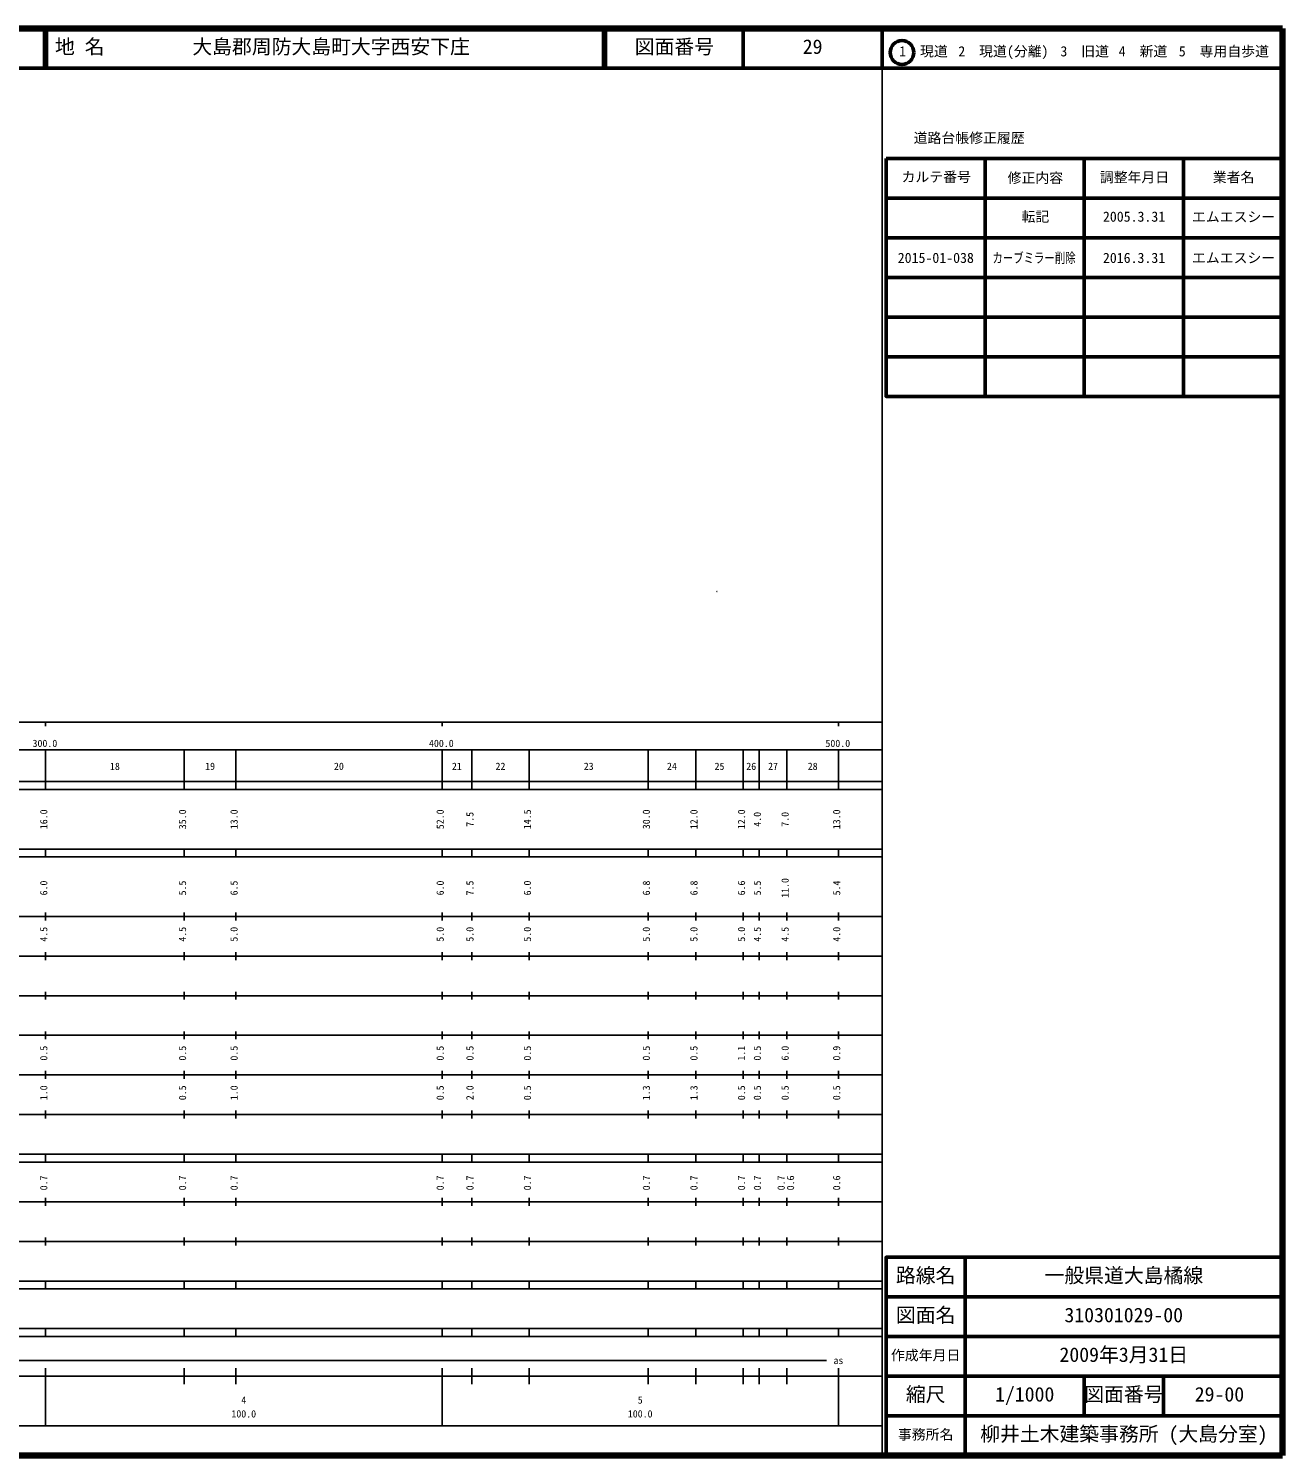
# Model space of a CAD drawing. Units: millimetres on the paper. Extents: x -231191 to 680, y 20 to 29697.
# Drawn here: x 363.7 to 680, y 20 to 380 of the extents above; entities that cross this region are included whole.
import ezdxf
from ezdxf.enums import TextEntityAlignment as Align

# ---------------------------------------------------------------- set-up
doc = ezdxf.new("R2010")
doc.units = ezdxf.units.MM
for name, color, linetype, lineweight in [('M-OTRS', 6, 'Continuous', 25), ('M-TTL', 2, 'Continuous', 140), ('M-TTL-BAND', 7, 'Continuous', 25), ('M-TTL-FRAM', 2, 'Continuous', 50), ('M-TTL-LINE', 7, 'Continuous', 50)]:
    doc.layers.add(name, color=color, linetype=linetype, lineweight=lineweight)
doc.layers.add('M-TTL-TXT', color=7, linetype='Continuous')
doc.styles.add('ＭＳ ゴシック', font='')
doc.styles.get('ＭＳ ゴシック').set_extended_font_data('MS Gothic')

msp = doc.modelspace()

# ---------------------------------------------------------------- linework, layer by layer
at = {"layer": 'M-OTRS'}
for radius in [0.0313, 0.025, 0.0188, 0.0125, 0.0063]:
    msp.add_circle((537.374, 237.98), radius, dxfattribs=at)
at = {"layer": 'M-TTL'}
for p, q in [((680, 380), (40, 380)), ((680, 20), (680, 380)), ((40, 20), (680, 20))]:
    msp.add_line(p, q, dxfattribs=at)
at = {"layer": 'M-TTL-BAND'}
for p, q in [((579, 20), (579, 370)), ((40, 205), (579, 205)), ((368, 205), (368, 204)), ((468, 205), (468, 204)), ((568, 205), (568, 204)), ((68, 198), (579, 198)), ((368, 188), (368, 198)), ((403, 188), (403, 198)), ((416, 188), (416, 198)), ((468, 188), (468, 198)), ((475.5, 188), (475.5, 198)), ((490, 188), (490, 198)), ((520, 188), (520, 198)), ((532, 188), (532, 198)), ((544, 188), (544, 198)), ((548, 188), (548, 198)), ((555, 188), (555, 198)), ((568, 188), (568, 198)), ((40, 190), (579, 190)), ((40, 188), (579, 188)), ((40, 173), (579, 173)), ((368, 171), (368, 173)), ((403, 171), (403, 173)), ((416, 171), (416, 173)), ((468, 171), (468, 173)), ((475.5, 171), (475.5, 173)), ((490, 171), (490, 173)), ((520, 171), (520, 173)), ((532, 171), (532, 173)), ((544, 171), (544, 173)), ((548, 171), (548, 173)), ((555, 171), (555, 173)), ((568, 171), (568, 173)), ((40, 171), (579, 171)), ((40, 156), (579, 156)), ((368, 155), (368, 157)), ((403, 155), (403, 157)), ((416, 155), (416, 157)), ((468, 155), (468, 157)), ((475.5, 155), (475.5, 157)), ((490, 155), (490, 157)), ((520, 155), (520, 157)), ((532, 155), (532, 157)), ((544, 155), (544, 157)), ((548, 155), (548, 157)), ((555, 155), (555, 157)), ((568, 155), (568, 157)), ((46, 146), (579, 146)), ((368, 145), (368, 147)), ((403, 145), (403, 147)), ((416, 145), (416, 147)), ((468, 145), (468, 147)), ((475.5, 145), (475.5, 147)), ((490, 145), (490, 147)), ((520, 145), (520, 147)), ((532, 145), (532, 147)), ((544, 145), (544, 147)), ((548, 145), (548, 147)), ((555, 145), (555, 147)), ((568, 145), (568, 147)), ((368, 135), (368, 137)), ((403, 135), (403, 137)), ((416, 135), (416, 137)), ((468, 135), (468, 137)), ((475.5, 135), (475.5, 137)), ((490, 135), (490, 137)), ((520, 135), (520, 137)), ((532, 135), (532, 137)), ((544, 135), (544, 137)), ((548, 135), (548, 137)), ((555, 135), (555, 137)), ((568, 135), (568, 137)), ((52, 136), (579, 136)), ((46, 126), (579, 126)), ((368, 125), (368, 127)), ((403, 125), (403, 127)), ((416, 125), (416, 127)), ((468, 125), (468, 127)), ((475.5, 125), (475.5, 127)), ((490, 125), (490, 127)), ((520, 125), (520, 127)), ((532, 125), (532, 127)), ((544, 125), (544, 127)), ((548, 125), (548, 127)), ((555, 125), (555, 127)), ((568, 125), (568, 127)), ((52, 116), (579, 116)), ((368, 115), (368, 117)), ((403, 115), (403, 117)), ((416, 115), (416, 117)), ((468, 115), (468, 117)), ((475.5, 115), (475.5, 117)), ((490, 115), (490, 117)), ((520, 115), (520, 117)), ((532, 115), (532, 117)), ((544, 115), (544, 117)), ((548, 115), (548, 117)), ((555, 115), (555, 117)), ((568, 115), (568, 117)), ((46, 106), (579, 106)), ((368, 105), (368, 107)), ((403, 105), (403, 107)), ((416, 105), (416, 107)), ((468, 105), (468, 107)), ((475.5, 105), (475.5, 107)), ((490, 105), (490, 107)), ((520, 105), (520, 107)), ((532, 105), (532, 107)), ((544, 105), (544, 107)), ((548, 105), (548, 107)), ((555, 105), (555, 107)), ((568, 105), (568, 107)), ((40, 96), (579, 96)), ((40, 94), (579, 94)), ((368, 94), (368, 96)), ((403, 94), (403, 96)), ((416, 94), (416, 96)), ((468, 94), (468, 96)), ((475.5, 94), (475.5, 96)), ((490, 94), (490, 96)), ((520, 94), (520, 96)), ((532, 94), (532, 96)), ((544, 94), (544, 96)), ((548, 94), (548, 96)), ((555, 94), (555, 96)), ((568, 94), (568, 96)), ((49, 84), (579, 84)), ((368, 83), (368, 85)), ((403, 83), (403, 85)), ((416, 83), (416, 85)), ((468, 83), (468, 85)), ((475.5, 83), (475.5, 85)), ((490, 83), (490, 85)), ((520, 83), (520, 85)), ((532, 83), (532, 85)), ((544, 83), (544, 85)), ((548, 83), (548, 85)), ((555, 83), (555, 85)), ((568, 83), (568, 85)), ((40, 74), (579, 74)), ((368, 73), (368, 75)), ((403, 73), (403, 75)), ((416, 73), (416, 75)), ((468, 73), (468, 75)), ((475.5, 73), (475.5, 75)), ((490, 73), (490, 75)), ((520, 73), (520, 75)), ((532, 73), (532, 75)), ((544, 73), (544, 75)), ((548, 73), (548, 75)), ((555, 73), (555, 75)), ((568, 73), (568, 75)), ((40, 64), (579, 64)), ((40, 62), (579, 62)), ((368, 62), (368, 64)), ((403, 62), (403, 64)), ((416, 62), (416, 64)), ((468, 62), (468, 64)), ((475.5, 62), (475.5, 64)), ((490, 62), (490, 64)), ((520, 62), (520, 64)), ((532, 62), (532, 64)), ((544, 62), (544, 64)), ((548, 62), (548, 64)), ((555, 62), (555, 64)), ((568, 62), (568, 64)), ((40, 52), (579, 52)), ((368, 50), (368, 52)), ((403, 50), (403, 52)), ((416, 50), (416, 52)), ((468, 50), (468, 52)), ((475.5, 50), (475.5, 52)), ((490, 50), (490, 52)), ((520, 50), (520, 52)), ((532, 50), (532, 52)), ((544, 50), (544, 52)), ((548, 50), (548, 52)), ((555, 50), (555, 52)), ((568, 50), (568, 52)), ((40, 50), (579, 50)), ((71, 44), (565, 44)), ((40, 40), (579, 40)), ((368, 27.5), (368, 42)), ((403, 38), (403, 42)), ((416, 38), (416, 42)), ((468, 27.5), (468, 42)), ((475.5, 38), (475.5, 42)), ((490, 38), (490, 42)), ((520, 38), (520, 42)), ((532, 38), (532, 42)), ((544, 38), (544, 42)), ((548, 38), (548, 42)), ((555, 38), (555, 42)), ((568, 27.5), (568, 42)), ((68, 27.5), (579, 27.5))]:
    msp.add_line(p, q, dxfattribs=at)
at = {"layer": 'M-TTL-FRAM'}
msp.add_line((580, 347.197), (680, 347.197), dxfattribs=at)
for points in [[(580, 347.197), (580, 287.197), (680, 287.197)], [(680, 70), (580, 70), (580, 20)]]:
    msp.add_lwpolyline(points, dxfattribs=at)
at = {"layer": 'M-TTL-LINE'}
for p, q in [((367.75, 380), (367.75, 370)), ((368.25, 380), (368.25, 370)), ((508.747, 380), (508.747, 370)), ((509.247, 380), (509.247, 370)), ((543.996, 380), (543.996, 370)), ((579, 380), (579, 370)), ((40, 370), (680, 370)), ((605, 347.197), (605, 287.197)), ((630, 347.197), (630, 287.197)), ((655, 347.197), (655, 287.197)), ((580, 337.197), (680, 337.197)), ((580, 327.197), (680, 327.197)), ((580, 317.197), (680, 317.197)), ((580, 307.197), (680, 307.197)), ((580, 297.197), (680, 297.197)), ((600, 70), (600, 20)), ((680, 60), (580, 60)), ((680, 50), (580, 50)), ((680, 40), (580, 40)), ((630, 40), (630, 30)), ((650, 40), (650, 30)), ((680, 30), (580, 30))]:
    msp.add_line(p, q, dxfattribs=at)
msp.add_circle((584.031, 373.958), 3, dxfattribs=at)

# ---------------------------------------------------------------- texts
at = {"layer": 'M-TTL-BAND', "style": 'ＭＳ ゴシック'}
for s, p in [('300.0', (364.719, 198.195)), ('400.0', (464.719, 198.195)), ('500.0', (564.719, 198.195)), ('18', (384.25, 192.405)), ('19', (408.25, 192.405)), ('20', (440.75, 192.405)), ('21', (470.5, 192.405)), ('22', (481.5, 192.405)), ('23', (503.75, 192.405)), ('24', (524.75, 192.405)), ('25', (536.75, 192.405)), ('26', (544.75, 192.405)), ('27', (550.25, 192.405)), ('28', (560.25, 192.405)), ('as', (566.75, 42.5)), ('4', (417.375, 32.523)), ('5', (517.375, 32.523)), ('100.0', (414.875, 29.033)), ('100.0', (514.875, 29.033))]:
    msp.add_text(s, height=1.833, dxfattribs=at).set_placement(p, align=Align.BOTTOM_LEFT)
for s, p in [('16.0', (369, 178)), ('35.0', (404, 178)), ('13.0', (417, 178)), ('52.0', (469, 178)), ('7.5', (476.5, 178.625)), ('14.5', (491, 178)), ('30.0', (521, 178)), ('12.0', (533, 178)), ('12.0', (545, 178)), ('4.0', (549, 178.625)), ('7.0', (556, 178.625)), ('13.0', (569, 178)), ('6.0', (369, 161.299)), ('5.5', (404, 161.299)), ('6.5', (417, 161.299)), ('6.0', (469, 161.299)), ('7.5', (476.5, 161.299)), ('6.0', (491, 161.299)), ('6.8', (521, 161.299)), ('6.8', (533, 161.299)), ('6.6', (545, 161.299)), ('5.5', (549, 161.299)), ('11.0', (556, 160.674)), ('5.4', (569, 161.299)), ('4.5', (369, 149.625)), ('4.5', (404, 149.625)), ('5.0', (417, 149.625)), ('5.0', (469, 149.625)), ('5.0', (476.5, 149.625)), ('5.0', (491, 149.625)), ('5.0', (521, 149.625)), ('5.0', (533, 149.625)), ('5.0', (545, 149.625)), ('4.5', (549, 149.625)), ('4.5', (556, 149.625)), ('4.0', (569, 149.625)), ('0.5', (369, 119.625)), ('0.5', (404, 119.625)), ('0.5', (417, 119.625)), ('0.5', (469, 119.625)), ('0.5', (476.5, 119.625)), ('0.5', (491, 119.625)), ('0.5', (521, 119.625)), ('0.5', (533, 119.625)), ('1.1', (545, 119.625)), ('0.5', (549, 119.625)), ('6.0', (556, 119.625)), ('0.9', (569, 119.625)), ('1.0', (369, 109.625)), ('0.5', (404, 109.625)), ('1.0', (417, 109.625)), ('0.5', (469, 109.625)), ('2.0', (476.5, 109.625)), ('0.5', (491, 109.625)), ('1.3', (521, 109.625)), ('1.3', (533, 109.625)), ('0.5', (545, 109.625)), ('0.5', (549, 109.625)), ('0.5', (556, 109.625)), ('0.5', (569, 109.625)), ('0.7', (369, 86.889)), ('0.7', (404, 86.889)), ('0.7', (417, 86.889)), ('0.7', (469, 86.889)), ('0.7', (476.5, 86.889)), ('0.7', (491, 86.889)), ('0.7', (521, 86.889)), ('0.7', (533, 86.889)), ('0.7', (545, 86.889)), ('0.7', (549, 86.889)), ('0.7', (555, 86.889)), ('0.6', (557.37, 86.889)), ('0.6', (569, 86.889))]:
    msp.add_text(s, height=1.833, rotation=90, dxfattribs=at).set_placement(p, align=Align.BOTTOM_LEFT)
at = {"layer": 'M-TTL-TXT', "style": 'ＭＳ ゴシック'}
for s, height, p in [('地 名', 3.666, (370.38, 372.5)), ('大島郡周防大島町大字西安下庄', 3.666, (405.024, 372.5)), ('図面番号', 3.666, (516.621, 372.5)), ('29', 3.666, (558.996, 372.5)), ('1\u3000現道', 2.566, (583.323, 372.208)), ('2\u3000現道(分離)', 2.566, (598.244, 372.208)), ('3\u3000旧道', 2.566, (623.996, 372.208)), ('4\u3000新道', 2.566, (638.699, 372.208)), ('5\u3000専用自歩道', 2.566, (653.853, 372.208)), ('道路台帳修正履歴', 2.566, (586.968, 350.363)), ('カルテ番号', 2.566, (583.925, 340.527)), ('修正内容', 2.566, (610.675, 340.273)), ('調整年月日', 2.566, (633.925, 340.447)), ('業者名', 2.566, (662.425, 340.447)), ('転記', 2.566, (614.175, 330.495)), ('2005.3.31', 2.566, (634.712, 330.495)), ('エムエスシー', 2.566, (657.175, 330.439)), ('2015-01-038', 2.566, (582.962, 320.095)), ('2016.3.31', 2.566, (634.712, 320.095)), ('エムエスシー', 2.566, (657.175, 320.095)), ('路線名', 3.666, (582.5, 62.5)), ('一般県道大島橘線', 3.666, (620, 62.5)), ('図面名', 3.666, (582.5, 52.5)), ('310301029-00', 3.666, (625, 52.5)), ('作成年月日', 2.566, (581.25, 43.25)), ('2009年3月31日', 3.666, (623.75, 42.5)), ('縮尺', 3.666, (585, 32.5)), ('1/1000', 3.666, (607.5, 32.5)), ('図面番号', 3.666, (630, 32.5)), ('29-00', 3.666, (657.875, 32.5)), ('事務所名', 2.566, (583, 23.25)), ('柳井土木建築事務所 (大島分室)', 3.666, (603.75, 22.5))]:
    msp.add_text(s, height=height, dxfattribs=at).set_placement(p, align=Align.BOTTOM_LEFT)
at = {"layer": 'M-TTL-TXT', "style": 'ＭＳ ゴシック', "width": 0.75}
msp.add_text('カーブミラー削除', height=2.566, dxfattribs=at).set_placement((606.835, 320.095), align=Align.BOTTOM_LEFT)

doc.saveas('drawing.dxf')
